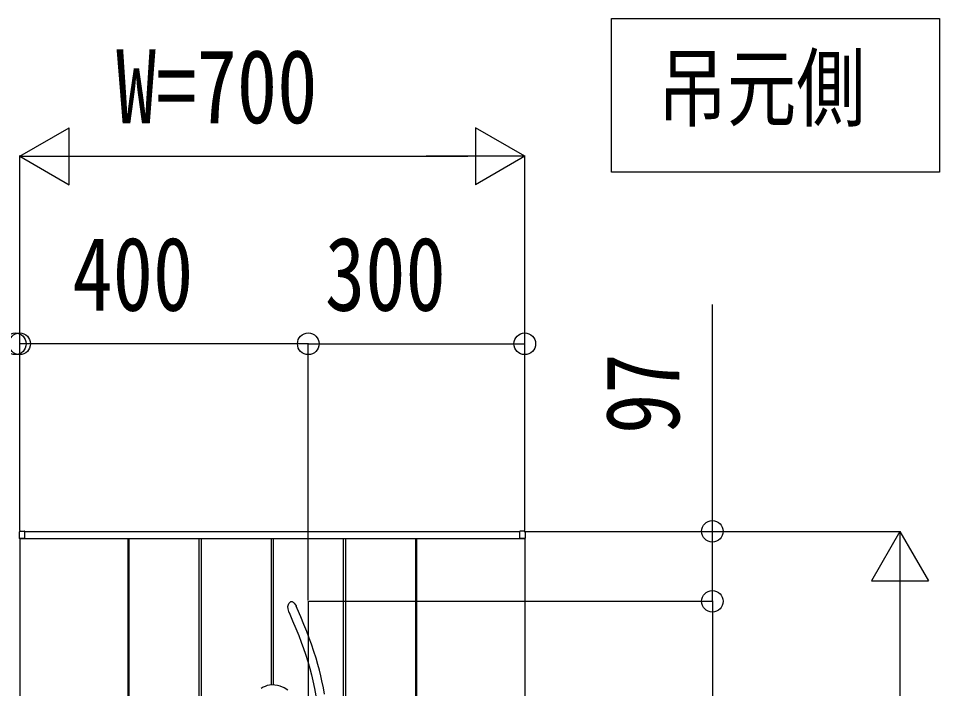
# Model space of a CAD drawing. Units: millimetres, scale not verified. Extents: x -14718 to 14718, y -10395 to 10395.
# Drawn here: x 2083 to 3360, y 8295 to 9224 of the extents above; entities that cross this region are included whole.
import ezdxf
from ezdxf.enums import TextEntityAlignment as Align

# ---------------------------------------------------------------- set-up
doc = ezdxf.new("R2010")
doc.units = ezdxf.units.MM
doc.header["$LTSCALE"] = 40
for name, color, linetype in [('0-1_USER1', 3, 'Continuous'), ('0-3_YKK_13', 4, 'Continuous'), ('0-4_YKK_A1', 4, 'Continuous'), ('0-5_YKK_D', 6, 'Continuous')]:
    doc.layers.add(name, color=color, linetype=linetype)
doc.styles.add('ＭＳ ゴシック', font='')
doc.styles.get('ＭＳ ゴシック').set_extended_font_data('MS Gothic')

msp = doc.modelspace()

# ---------------------------------------------------------------- linework, layer by layer
at = {"layer": '0-1_USER1'}
msp.add_lwpolyline([(2904.57, 9010.22), (2904.57, 9223.56), (3359.5, 9223.56), (3359.5, 9010.22)], close=True, dxfattribs=at)
at = {"layer": '0-3_YKK_13'}
msp.add_line((2484.57, 8415.5), (2484.57, 7415.5), dxfattribs=at)
for points in [[(2457.89, 8400.23), (2457.89, 8400.23), (2457.88, 8400.26), (2457.81, 8400.43), (2457.45, 8401.37), (2456.51, 8405.31), (2456.44, 8408.17), (2457.04, 8411.1), (2457.61, 8412.39), (2458.43, 8413.61), (2459.3, 8414.45), (2460.42, 8415.06), (2461.2, 8415.22), (2462, 8415.16), (2462.64, 8414.96), (2463.64, 8414.38), (2464.96, 8413.11), (2466.32, 8411.24), (2467.54, 8409.12), (2467.72, 8408.74)], [(2507.04, 8286.56), (2505.45, 8295.53), (2503.45, 8305.41), (2501.87, 8312.41), (2500.02, 8319.89), (2497.86, 8327.91), (2495.35, 8336.54), (2492.41, 8345.85), (2488.97, 8355.95), (2485.89, 8364.49), (2482.41, 8373.65), (2478.5, 8383.48), (2474.11, 8394.06), (2469.18, 8405.47), (2467.71, 8408.74)], [(2457.89, 8400.23), (2457.91, 8400.18), (2462.88, 8388.66), (2467.31, 8377.99), (2471.24, 8368.07), (2474.72, 8358.84), (2477.81, 8350.22), (2480.54, 8342.15), (2483.79, 8331.85), (2486.52, 8322.35), (2488.82, 8313.54), (2490.76, 8305.33), (2493.02, 8294.48), (2494.82, 8284.49), (2496.26, 8275.23), (2497.41, 8266.77)], [(2455.99, 8292.17), (2450.95, 8295.35), (2445.59, 8297.75), (2441.86, 8298.84), (2437.98, 8299.48), (2433.95, 8299.59), (2430.84, 8299.28), (2427.74, 8298.63), (2424.73, 8297.63), (2421.87, 8296.27), (2419.16, 8294.47)]]:
    msp.add_lwpolyline(points, dxfattribs=at)
at = {"layer": '0-4_YKK_A1'}
for p, q in [((2084.07, 8511.13), (2084.07, 8503)), ((2085.48, 8512.63), (2091.04, 8512.97)), ((2091.57, 8512.5), (2777.57, 8512.5)), ((2091.57, 8502.5), (2091.57, 8512.5)), ((2091.57, 8502.8), (2091.57, 8512.47)), ((2777.57, 8502.5), (2777.57, 8512.5)), ((2777.57, 8502.8), (2777.57, 8512.47)), ((2783.66, 8512.63), (2778.1, 8512.97)), ((2785.07, 8511.13), (2785.07, 8503)), ((2084.57, 8502.5), (2084.57, 7322.5)), ((2084.57, 8502.5), (2784.57, 8502.5)), ((2091.57, 8502.5), (2084.57, 8502.5)), ((2084.57, 8502.5), (2091.27, 8502.5)), ((2091.27, 8502.5), (2091.27, 8502.5)), ((2234.57, 8502.5), (2234.57, 7322.5)), ((2236.07, 8502.5), (2236.07, 7322.5)), ((2333.07, 8502.5), (2333.07, 7322.5)), ((2336.07, 8502.5), (2336.07, 7322.5)), ((2433.07, 8502.5), (2433.07, 8299.5)), ((2436.07, 8502.5), (2436.07, 8299.53)), ((2533.07, 8502.5), (2533.07, 7979.91)), ((2536.07, 8502.5), (2536.07, 7981.84)), ((2633.07, 8502.5), (2633.07, 7322.5)), ((2634.57, 8502.5), (2634.57, 7322.5)), ((2777.57, 8502.5), (2784.57, 8502.5)), ((2784.57, 8502.5), (2777.87, 8502.5)), ((2777.87, 8502.5), (2777.87, 8502.5)), ((2784.57, 8502.5), (2784.57, 7322.5))]:
    msp.add_line(p, q, dxfattribs=at)
for centre, radius, start, end in [((2085.57, 8511.13), 1.5, 93.5, 180), ((2084.57, 8503), 0.5, 180, 270), ((2091.07, 8512.47), 0.5, 0, 93.5), ((2091.27, 8502.8), 0.3, 270, 0), ((2778.07, 8512.47), 0.5, 86.5, 180), ((2777.87, 8502.8), 0.3, 180, 270), ((2783.57, 8511.13), 1.5, 0, 86.5), ((2784.57, 8503), 0.5, 270, 0)]:
    msp.add_arc(centre, radius, start, end, dxfattribs=at)
at = {"layer": '0-5_YKK_D'}
for p, q in [((2084.57, 9032.5), (2152.99, 9072)), ((2152.99, 8993), (2152.99, 9072)), ((2784.57, 9032.5), (2716.15, 9072)), ((2716.15, 9072), (2716.15, 8993)), ((2084.57, 8514.5), (2084.57, 9033.5)), ((2084.57, 9032.5), (2152.99, 8993)), ((2084.57, 9032.5), (2221.4, 9032.5)), ((2163.57, 9032.5), (2705.57, 9032.5)), ((2784.57, 9032.5), (2647.74, 9032.5)), ((2784.57, 9032.5), (2716.15, 8993)), ((2784.57, 8514.5), (2784.57, 9033.5)), ((2084.57, 8513.5), (2084.57, 8773.5)), ((2484.57, 8772.5), (2084.57, 8772.5)), ((2484.57, 8416.5), (2484.57, 8773.5)), ((2484.57, 8416.5), (2484.57, 8773.5)), ((2484.57, 8772.5), (2784.57, 8772.5)), ((2784.57, 8513.5), (2784.57, 8773.5)), ((2785.57, 8512.5), (3045.57, 8512.5)), ((2786.57, 8512.5), (3305.57, 8512.5)), ((3304.57, 8512.5), (3265.07, 8444.08)), ((3304.57, 8512.5), (3344.07, 8444.08)), ((3304.57, 8512.5), (3304.57, 8375.67)), ((3265.07, 8444.08), (3344.07, 8444.08)), ((3304.57, 8433.5), (3304.57, 7391.5)), ((2485.57, 8415.5), (3045.57, 8415.5)), ((2485.57, 8415.5), (3045.57, 8415.5)), ((3044.57, 8415.5), (3044.57, 7415.5))]:
    msp.add_line(p, q, dxfattribs=at)
msp.add_lwpolyline([(3044.57, 8415.5), (3044.57, 8512.5), (3044.57, 8826.77)], dxfattribs=at)
for centre in [(2078.57, 8772.5), (2084.57, 8772.5), (2484.57, 8772.5), (2484.57, 8772.5), (2784.57, 8772.5), (3044.57, 8512.5), (3044.57, 8415.5), (3044.57, 8415.5)]:
    msp.add_circle(centre, 15, dxfattribs=at)

# ---------------------------------------------------------------- texts
at = {"layer": '0-1_USER1', "style": 'ＭＳ ゴシック', "width": 0.8}
msp.add_text('吊元側', height=87.98, dxfattribs=at).set_placement((2968.83, 9056.89), align=Align.BOTTOM_LEFT)
at = {"layer": '0-5_YKK_D', "style": 'ＭＳ ゴシック', "width": 0.8}
for s, p in [('W=700', (2218.04, 9047.5)), ('400', (2157.64, 8787.5)), ('300', (2507.64, 8787.5))]:
    msp.add_text(s, height=102.6, dxfattribs=at).set_placement(p, align=Align.BOTTOM_LEFT)
msp.add_text('97', height=102.6, rotation=90, dxfattribs=at).set_placement((3029.57, 8647.5), align=Align.BOTTOM_LEFT)

doc.saveas('drawing.dxf')
